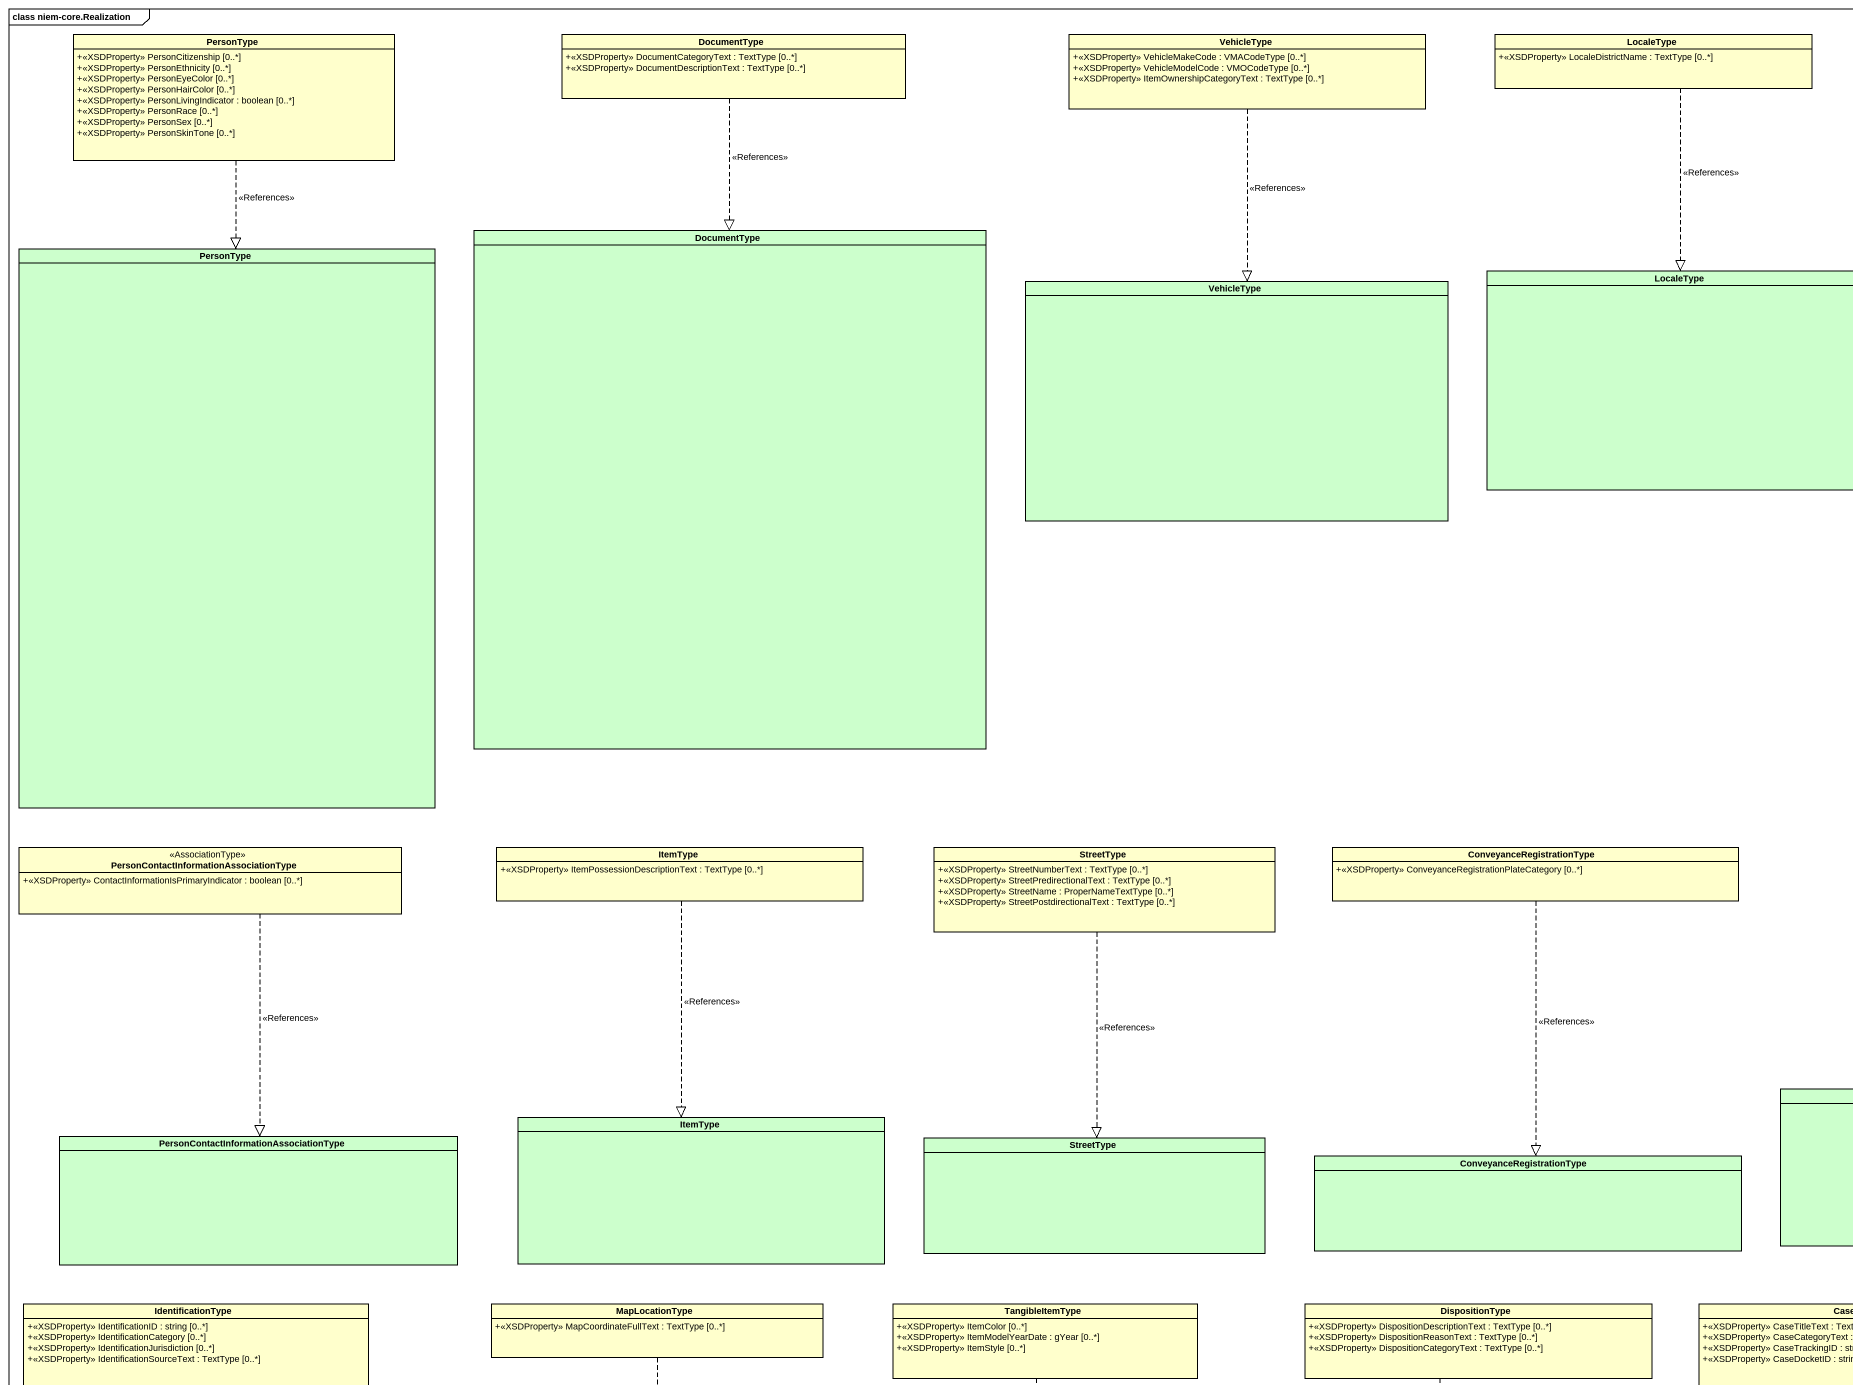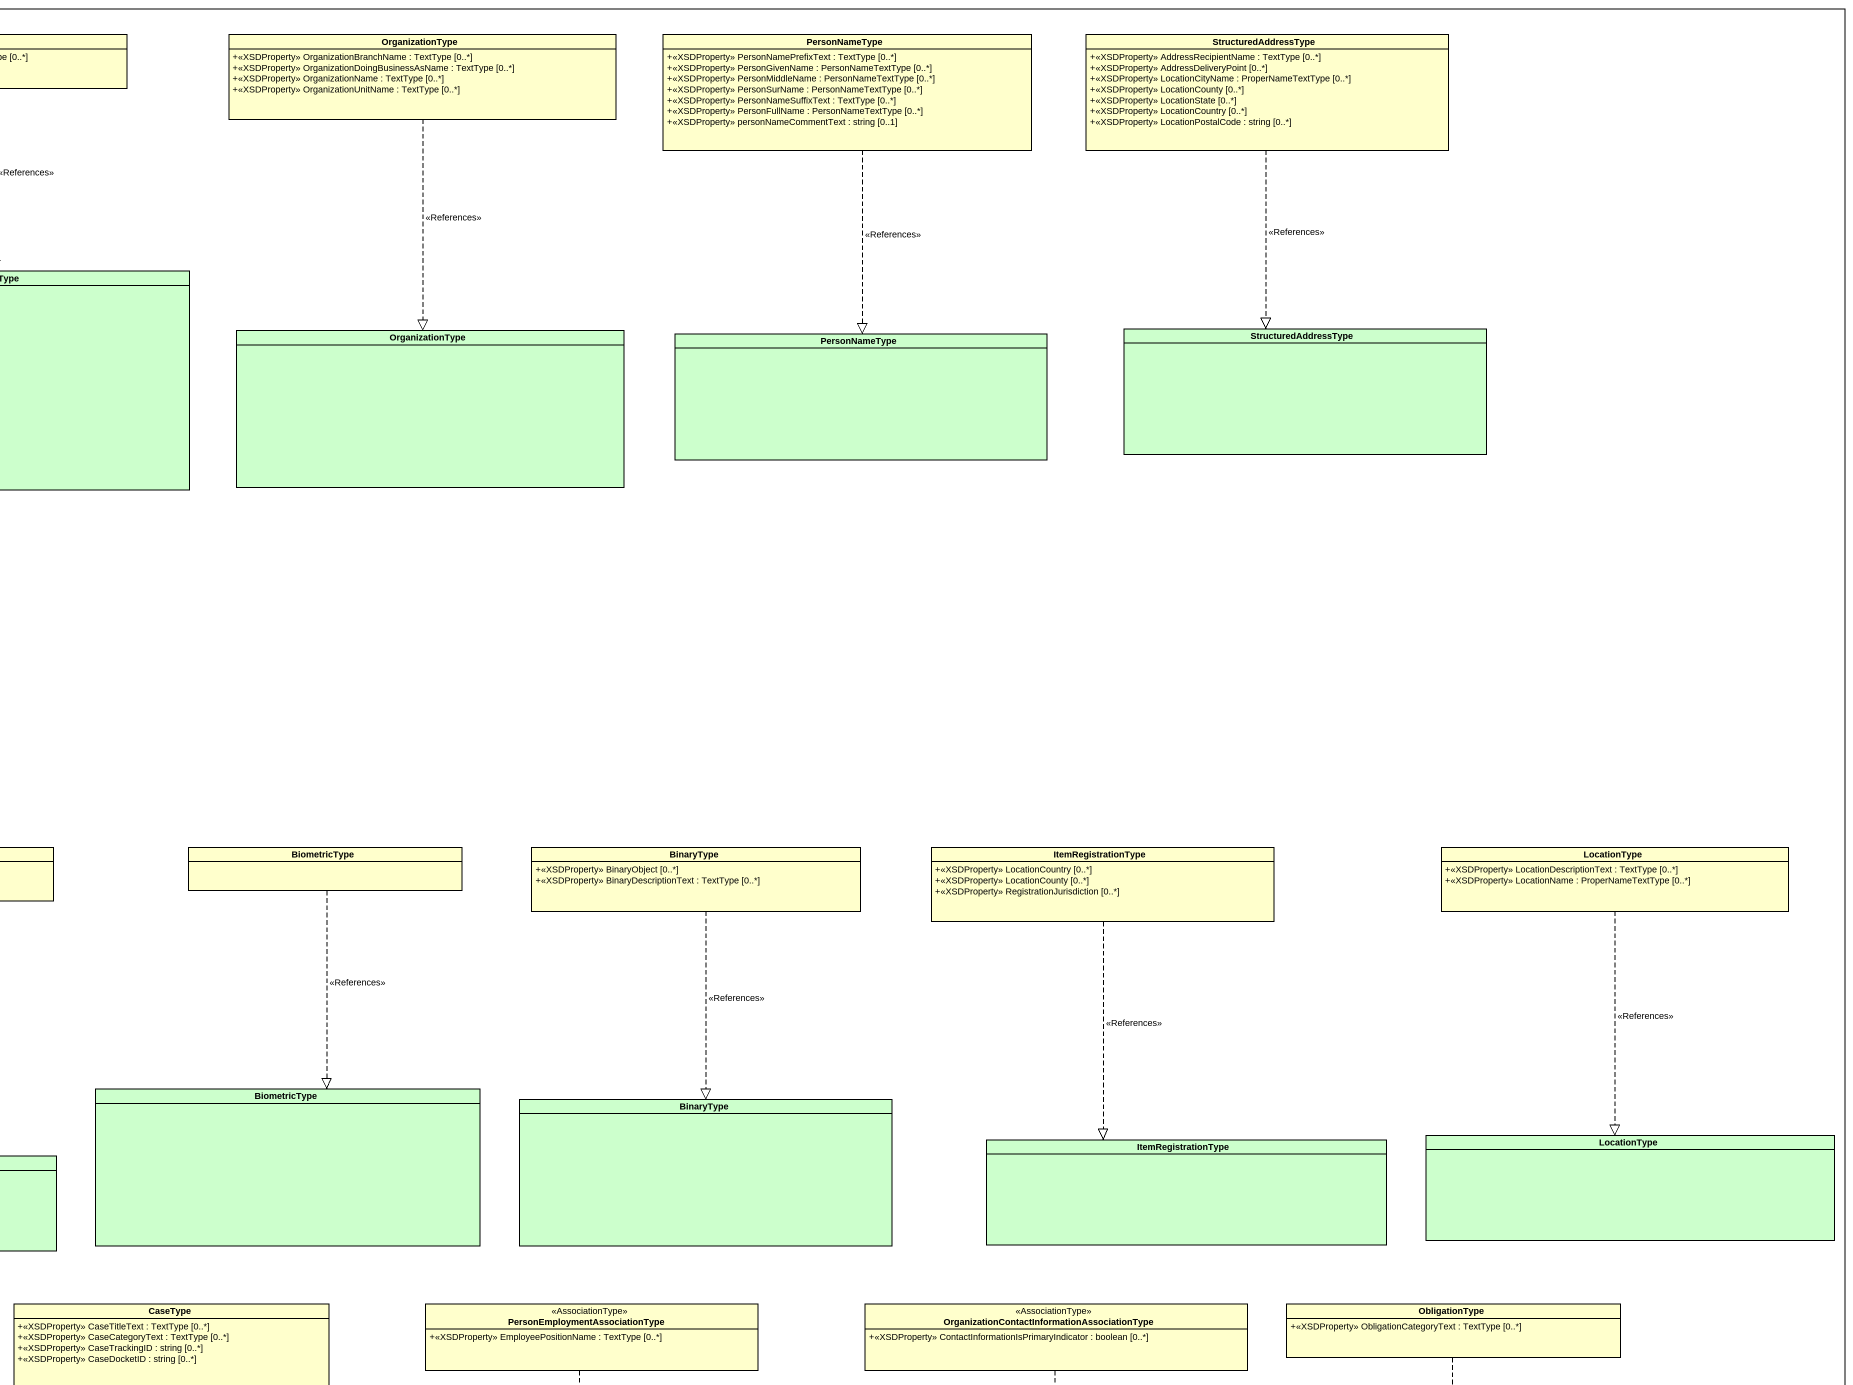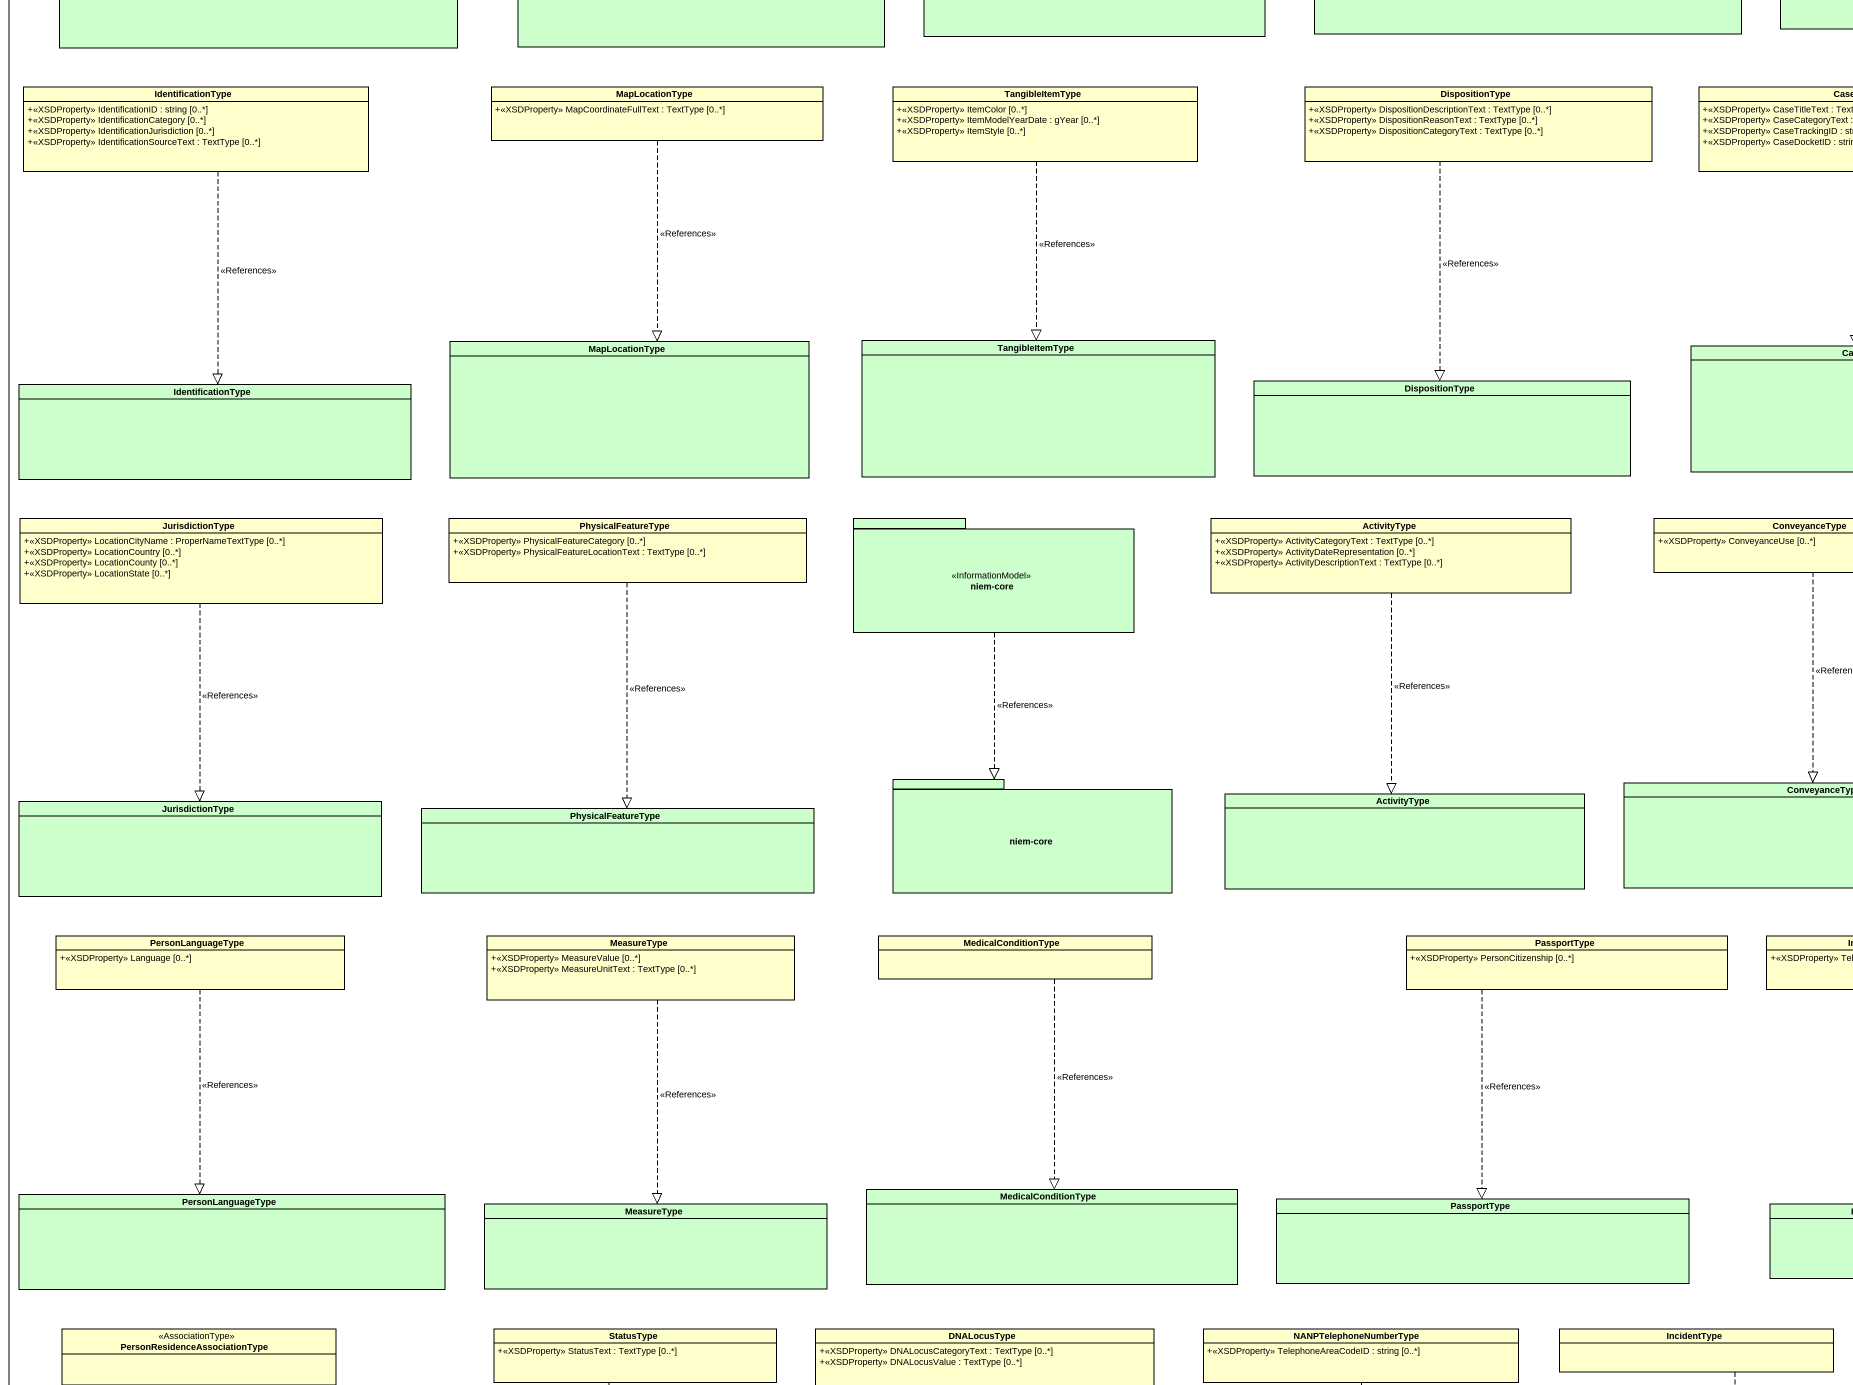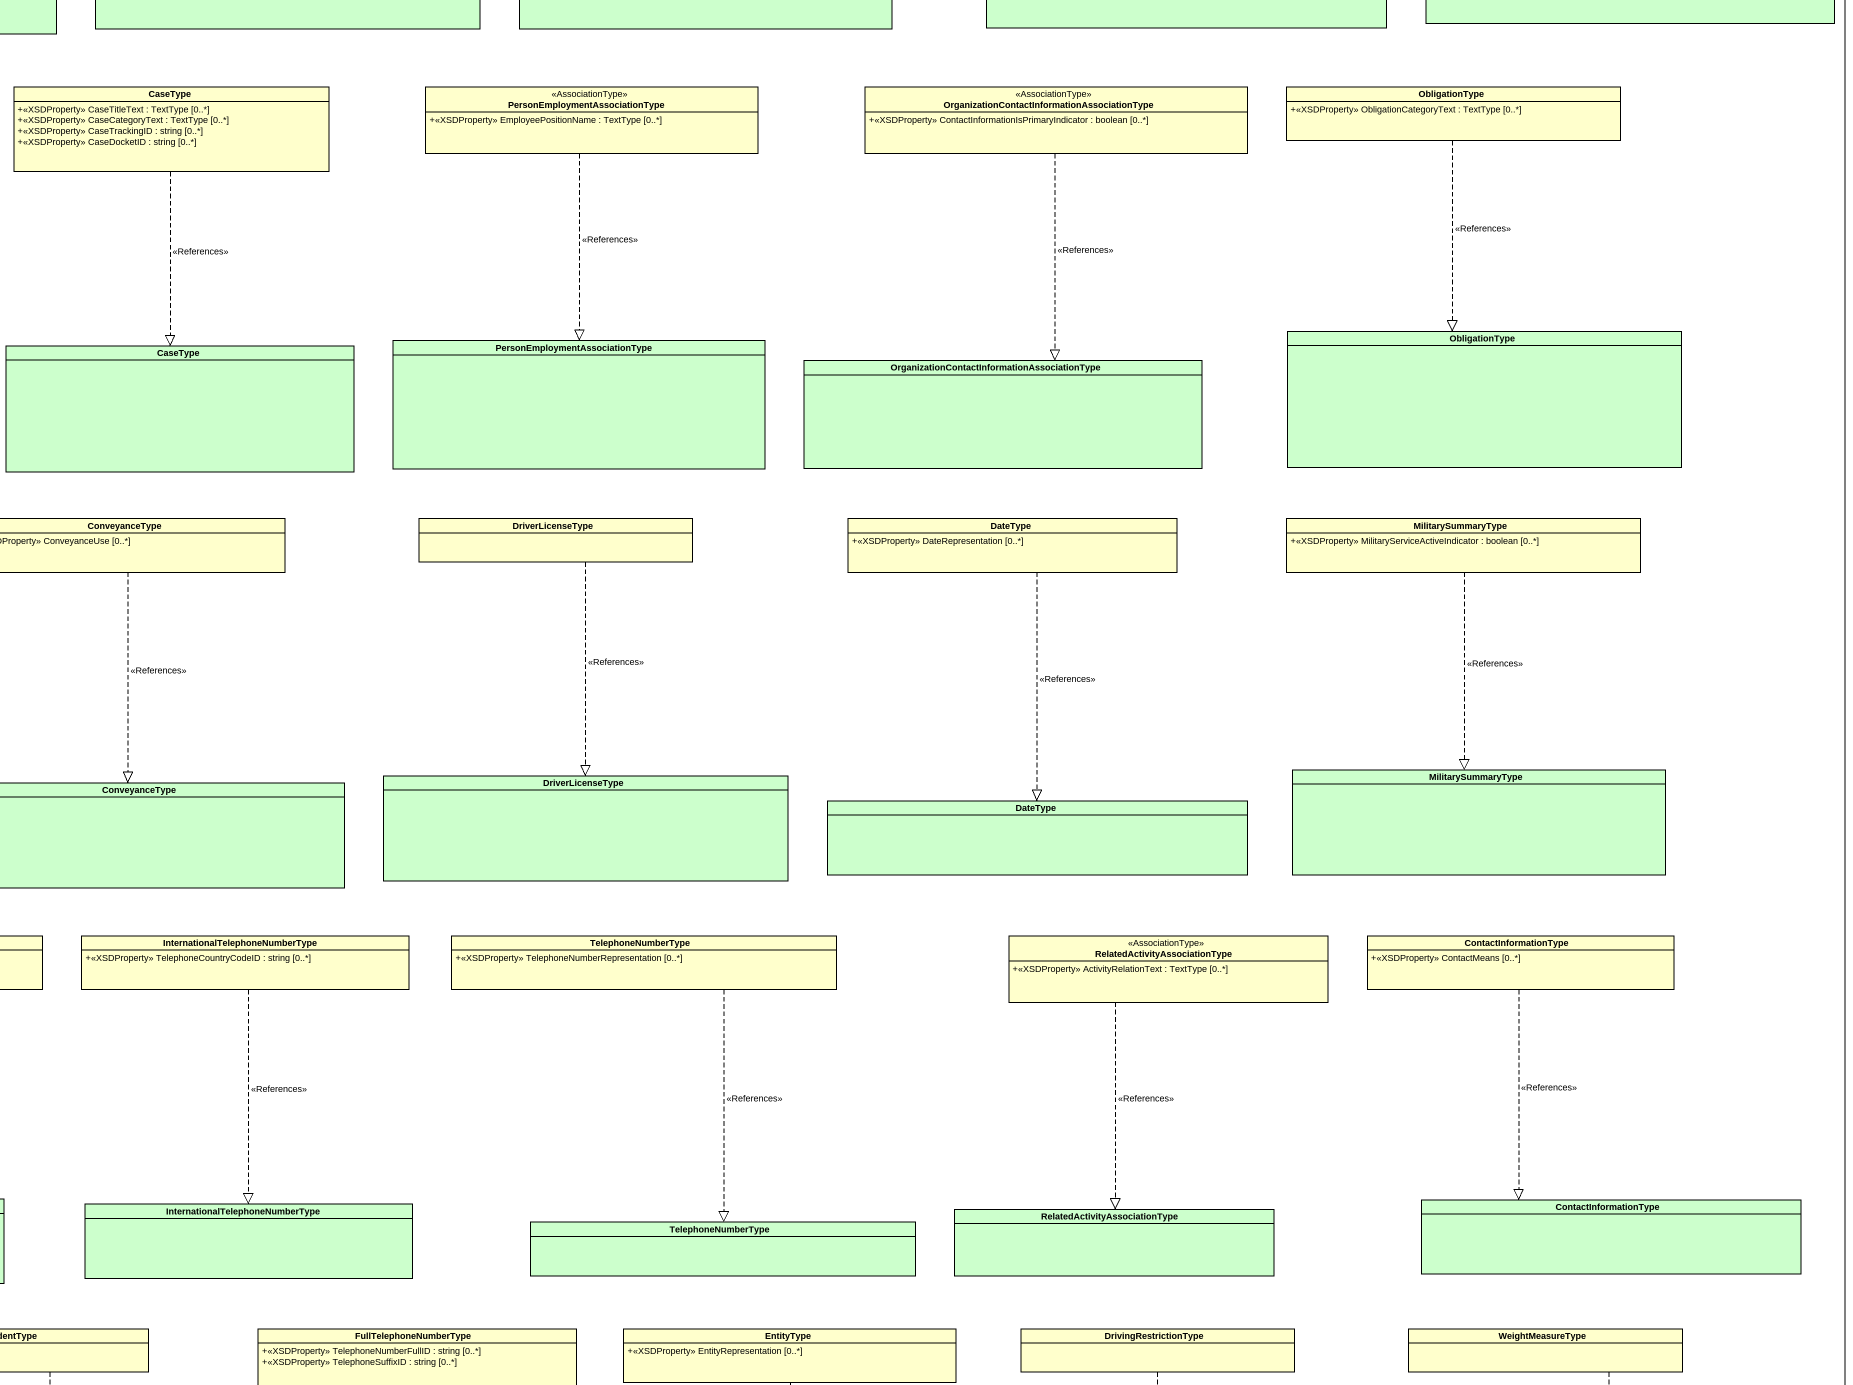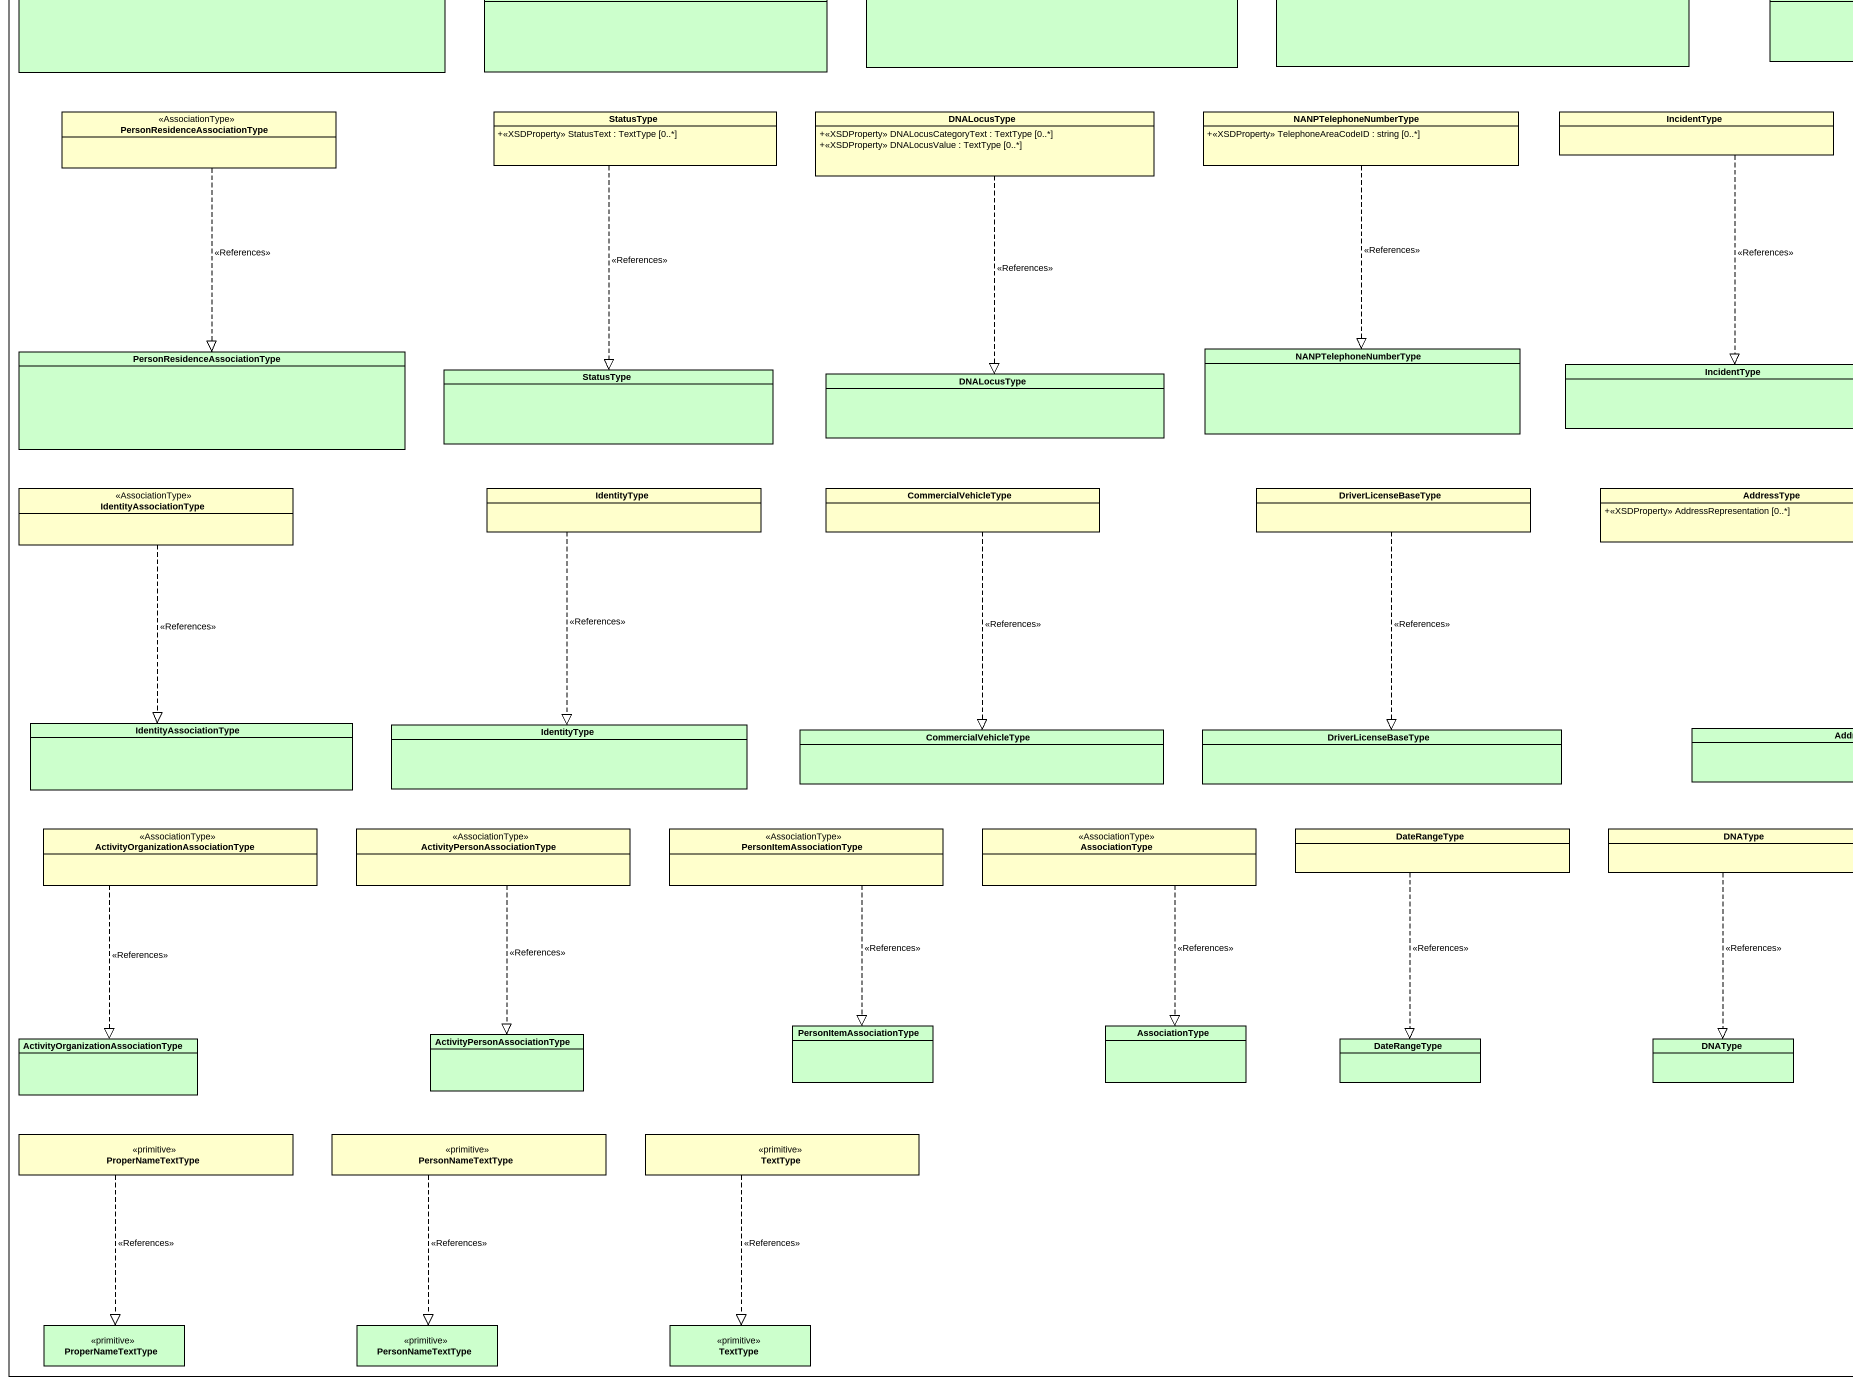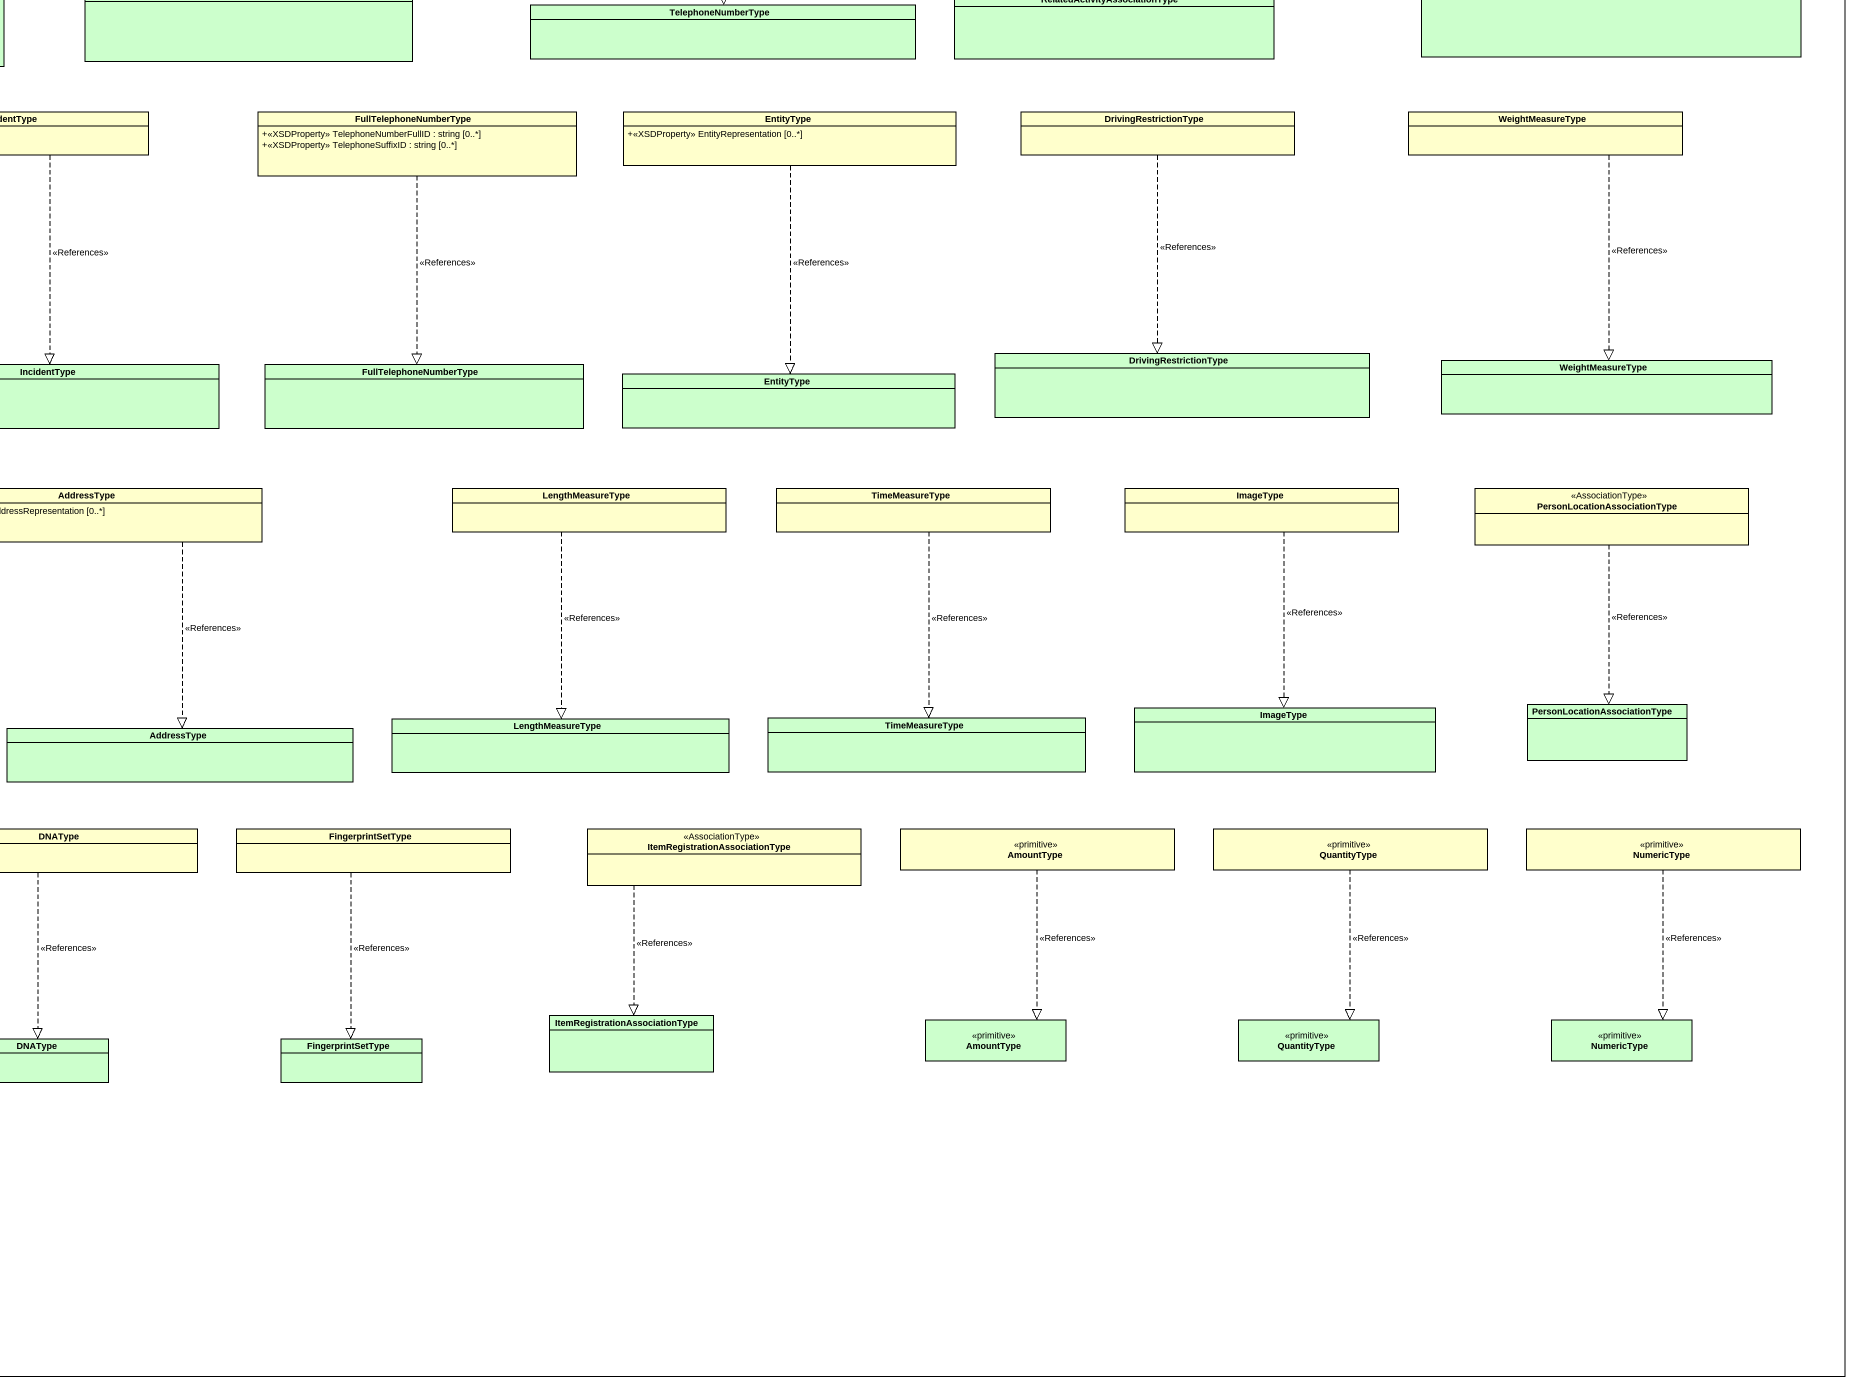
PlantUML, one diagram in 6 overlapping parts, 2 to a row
@startuml
mainframe class niem-core.Realization
hide circle
hide empty members
skinparam classAttributeIconSize 0
class PersonType {
  +<<XSDProperty>> PersonCitizenship [0..*]
  +<<XSDProperty>> PersonEthnicity [0..*]
  +<<XSDProperty>> PersonEyeColor [0..*]
  +<<XSDProperty>> PersonHairColor [0..*]
  +<<XSDProperty>> PersonLivingIndicator : boolean [0..*]
  +<<XSDProperty>> PersonRace [0..*]
  +<<XSDProperty>> PersonSex [0..*]
  +<<XSDProperty>> PersonSkinTone [0..*]
}
class DocumentType {
  +<<XSDProperty>> DocumentCategoryText : TextType [0..*]
  +<<XSDProperty>> DocumentDescriptionText : TextType [0..*]
}
class VehicleType {
  +<<XSDProperty>> VehicleMakeCode : VMACodeType [0..*]
  +<<XSDProperty>> VehicleModelCode : VMOCodeType [0..*]
  +<<XSDProperty>> ItemOwnershipCategoryText : TextType [0..*]
}
class LocaleType {
  +<<XSDProperty>> LocaleDistrictName : TextType [0..*]
}
class OrganizationType {
  +<<XSDProperty>> OrganizationBranchName : TextType [0..*]
  +<<XSDProperty>> OrganizationDoingBusinessAsName : TextType [0..*]
  +<<XSDProperty>> OrganizationName : TextType [0..*]
  +<<XSDProperty>> OrganizationUnitName : TextType [0..*]
}
class PersonNameType {
  +<<XSDProperty>> PersonNamePrefixText : TextType [0..*]
  +<<XSDProperty>> PersonGivenName : PersonNameTextType [0..*]
  +<<XSDProperty>> PersonMiddleName : PersonNameTextType [0..*]
  +<<XSDProperty>> PersonSurName : PersonNameTextType [0..*]
  +<<XSDProperty>> PersonNameSuffixText : TextType [0..*]
  +<<XSDProperty>> PersonFullName : PersonNameTextType [0..*]
  +<<XSDProperty>> personNameCommentText : string [0..1]
}
class StructuredAddressType {
  +<<XSDProperty>> AddressRecipientName : TextType [0..*]
  +<<XSDProperty>> AddressDeliveryPoint [0..*]
  +<<XSDProperty>> LocationCityName : ProperNameTextType [0..*]
  +<<XSDProperty>> LocationCounty [0..*]
  +<<XSDProperty>> LocationState [0..*]
  +<<XSDProperty>> LocationCountry [0..*]
  +<<XSDProperty>> LocationPostalCode : string [0..*]
}
class "DocumentType" as DocumentType_2 #CCFFCC
class "PersonType" as PersonType_2 #CCFFCC
class "VehicleType" as VehicleType_2 #CCFFCC
class "LocaleType" as LocaleType_2 #CCFFCC
class "OrganizationType" as OrganizationType_2 #CCFFCC
class "PersonNameType" as PersonNameType_2 #CCFFCC
class "StructuredAddressType" as StructuredAddressType_2 #CCFFCC
class "PersonContactInformationAssociationType" as PersonContactInformationAsso <<AssociationType>> {
  +<<XSDProperty>> ContactInformationIsPrimaryIndicator : boolean [0..*]
}
class ItemType {
  +<<XSDProperty>> ItemPossessionDescriptionText : TextType [0..*]
}
class StreetType {
  +<<XSDProperty>> StreetNumberText : TextType [0..*]
  +<<XSDProperty>> StreetPredirectionalText : TextType [0..*]
  +<<XSDProperty>> StreetName : ProperNameTextType [0..*]
  +<<XSDProperty>> StreetPostdirectionalText : TextType [0..*]
}
class ConveyanceRegistrationType {
  +<<XSDProperty>> ConveyanceRegistrationPlateCategory [0..*]
}
class BiometricType
class BinaryType {
  +<<XSDProperty>> BinaryObject [0..*]
  +<<XSDProperty>> BinaryDescriptionText : TextType [0..*]
}
class ItemRegistrationType {
  +<<XSDProperty>> LocationCountry [0..*]
  +<<XSDProperty>> LocationCounty [0..*]
  +<<XSDProperty>> RegistrationJurisdiction [0..*]
}
class LocationType {
  +<<XSDProperty>> LocationDescriptionText : TextType [0..*]
  +<<XSDProperty>> LocationName : ProperNameTextType [0..*]
}
class "BiometricType" as BiometricType_2 #CCFFCC
class "PersonContactInformationAssociationType" as PersonContactInformationAsso_2 #CCFFCC
class "ItemType" as ItemType_2 #CCFFCC
class "BinaryType" as BinaryType_2 #CCFFCC
class "LocationType" as LocationType_2 #CCFFCC
class "StreetType" as StreetType_2 #CCFFCC
class "ConveyanceRegistrationType" as ConveyanceRegistrationType_2 #CCFFCC
class "ItemRegistrationType" as ItemRegistrationType_2 #CCFFCC
class IdentificationType {
  +<<XSDProperty>> IdentificationID : string [0..*]
  +<<XSDProperty>> IdentificationCategory [0..*]
  +<<XSDProperty>> IdentificationJurisdiction [0..*]
  +<<XSDProperty>> IdentificationSourceText : TextType [0..*]
}
class MapLocationType {
  +<<XSDProperty>> MapCoordinateFullText : TextType [0..*]
}
class TangibleItemType {
  +<<XSDProperty>> ItemColor [0..*]
  +<<XSDProperty>> ItemModelYearDate : gYear [0..*]
  +<<XSDProperty>> ItemStyle [0..*]
}
class DispositionType {
  +<<XSDProperty>> DispositionDescriptionText : TextType [0..*]
  +<<XSDProperty>> DispositionReasonText : TextType [0..*]
  +<<XSDProperty>> DispositionCategoryText : TextType [0..*]
}
class CaseType {
  +<<XSDProperty>> CaseTitleText : TextType [0..*]
  +<<XSDProperty>> CaseCategoryText : TextType [0..*]
  +<<XSDProperty>> CaseTrackingID : string [0..*]
  +<<XSDProperty>> CaseDocketID : string [0..*]
}
class "PersonEmploymentAssociationType" as PersonEmploymentAssociationT <<AssociationType>> {
  +<<XSDProperty>> EmployeePositionName : TextType [0..*]
}
class "OrganizationContactInformationAssociationType" as OrganizationContactInformati <<AssociationType>> {
  +<<XSDProperty>> ContactInformationIsPrimaryIndicator : boolean [0..*]
}
class ObligationType {
  +<<XSDProperty>> ObligationCategoryText : TextType [0..*]
}
class "MapLocationType" as MapLocationType_2 #CCFFCC
class "TangibleItemType" as TangibleItemType_2 #CCFFCC
class "PersonEmploymentAssociationType" as PersonEmploymentAssociationT_2 #CCFFCC
class "ObligationType" as ObligationType_2 #CCFFCC
class "DispositionType" as DispositionType_2 #CCFFCC
class "CaseType" as CaseType_2 #CCFFCC
class "OrganizationContactInformationAssociationType" as OrganizationContactInformati_2 #CCFFCC
class "IdentificationType" as IdentificationType_2 #CCFFCC
class JurisdictionType {
  +<<XSDProperty>> LocationCityName : ProperNameTextType [0..*]
  +<<XSDProperty>> LocationCountry [0..*]
  +<<XSDProperty>> LocationCounty [0..*]
  +<<XSDProperty>> LocationState [0..*]
}
class PhysicalFeatureType {
  +<<XSDProperty>> PhysicalFeatureCategory [0..*]
  +<<XSDProperty>> PhysicalFeatureLocationText : TextType [0..*]
}
package "niem-core" as niem_core <<InformationModel>> #CCFFCC {
}
class ActivityType {
  +<<XSDProperty>> ActivityCategoryText : TextType [0..*]
  +<<XSDProperty>> ActivityDateRepresentation [0..*]
  +<<XSDProperty>> ActivityDescriptionText : TextType [0..*]
}
class ConveyanceType {
  +<<XSDProperty>> ConveyanceUse [0..*]
}
class DriverLicenseType
class DateType {
  +<<XSDProperty>> DateRepresentation [0..*]
}
class MilitarySummaryType {
  +<<XSDProperty>> MilitaryServiceActiveIndicator : boolean [0..*]
}
class "MilitarySummaryType" as MilitarySummaryType_2 #CCFFCC
class "JurisdictionType" as JurisdictionType_2 #CCFFCC
class "PhysicalFeatureType" as PhysicalFeatureType_2 #CCFFCC
package "niem-core" as niem_core_2 #CCFFCC {
}
class "ActivityType" as ActivityType_2 #CCFFCC
class "ConveyanceType" as ConveyanceType_2 #CCFFCC
class "DriverLicenseType" as DriverLicenseType_2 #CCFFCC
class "DateType" as DateType_2 #CCFFCC
class PersonLanguageType {
  +<<XSDProperty>> Language [0..*]
}
class MeasureType {
  +<<XSDProperty>> MeasureValue [0..*]
  +<<XSDProperty>> MeasureUnitText : TextType [0..*]
}
class MedicalConditionType
class PassportType {
  +<<XSDProperty>> PersonCitizenship [0..*]
}
class "InternationalTelephoneNumberType" as InternationalTelephoneNumber {
  +<<XSDProperty>> TelephoneCountryCodeID : string [0..*]
}
class TelephoneNumberType {
  +<<XSDProperty>> TelephoneNumberRepresentation [0..*]
}
class "RelatedActivityAssociationType" as RelatedActivityAssociationTy <<AssociationType>> {
  +<<XSDProperty>> ActivityRelationText : TextType [0..*]
}
class ContactInformationType {
  +<<XSDProperty>> ContactMeans [0..*]
}
class "PersonLanguageType" as PersonLanguageType_2 #CCFFCC
class "MedicalConditionType" as MedicalConditionType_2 #CCFFCC
class "MeasureType" as MeasureType_2 #CCFFCC
class "PassportType" as PassportType_2 #CCFFCC
class "InternationalTelephoneNumberType" as InternationalTelephoneNumber_2 #CCFFCC
class "TelephoneNumberType" as TelephoneNumberType_2 #CCFFCC
class "RelatedActivityAssociationType" as RelatedActivityAssociationTy_2 #CCFFCC
class "ContactInformationType" as ContactInformationType_2 #CCFFCC
class "PersonResidenceAssociationType" as PersonResidenceAssociationTy <<AssociationType>>
class StatusType {
  +<<XSDProperty>> StatusText : TextType [0..*]
}
class DNALocusType {
  +<<XSDProperty>> DNALocusCategoryText : TextType [0..*]
  +<<XSDProperty>> DNALocusValue : TextType [0..*]
}
class NANPTelephoneNumberType {
  +<<XSDProperty>> TelephoneAreaCodeID : string [0..*]
}
class IncidentType
class FullTelephoneNumberType {
  +<<XSDProperty>> TelephoneNumberFullID : string [0..*]
  +<<XSDProperty>> TelephoneSuffixID : string [0..*]
}
class EntityType {
  +<<XSDProperty>> EntityRepresentation [0..*]
}
class DrivingRestrictionType
class WeightMeasureType
class "PersonResidenceAssociationType" as PersonResidenceAssociationTy_2 #CCFFCC
class "NANPTelephoneNumberType" as NANPTelephoneNumberType_2 #CCFFCC
class "IncidentType" as IncidentType_2 #CCFFCC
class "FullTelephoneNumberType" as FullTelephoneNumberType_2 #CCFFCC
class "DrivingRestrictionType" as DrivingRestrictionType_2 #CCFFCC
class "WeightMeasureType" as WeightMeasureType_2 #CCFFCC
class "StatusType" as StatusType_2 #CCFFCC
class "DNALocusType" as DNALocusType_2 #CCFFCC
class "EntityType" as EntityType_2 #CCFFCC
class IdentityAssociationType <<AssociationType>>
class IdentityType
class CommercialVehicleType
class DriverLicenseBaseType
class AddressType {
  +<<XSDProperty>> AddressRepresentation [0..*]
}
class LengthMeasureType
class TimeMeasureType
class ImageType
class "PersonLocationAssociationType" as PersonLocationAssociationTyp <<AssociationType>>
class "ImageType" as ImageType_2 #CCFFCC
class "PersonLocationAssociationType" as PersonLocationAssociationTyp_2 #CCFFCC
class "IdentityAssociationType" as IdentityAssociationType_2 #CCFFCC
class "IdentityType" as IdentityType_2 #CCFFCC
class "CommercialVehicleType" as CommercialVehicleType_2 #CCFFCC
class "DriverLicenseBaseType" as DriverLicenseBaseType_2 #CCFFCC
class "AddressType" as AddressType_2 #CCFFCC
class "LengthMeasureType" as LengthMeasureType_2 #CCFFCC
class "TimeMeasureType" as TimeMeasureType_2 #CCFFCC
class "ActivityOrganizationAssociationType" as ActivityOrganizationAssociat <<AssociationType>>
class "ActivityPersonAssociationType" as ActivityPersonAssociationTyp <<AssociationType>>
class PersonItemAssociationType <<AssociationType>>
class AssociationType <<AssociationType>>
class DateRangeType
class DNAType
class FingerprintSetType
class "ItemRegistrationAssociationType" as ItemRegistrationAssociationT <<AssociationType>>
class AmountType <<primitive>>
class QuantityType <<primitive>>
class NumericType <<primitive>>
class "ItemRegistrationAssociationType" as ItemRegistrationAssociationT_2 #CCFFCC
class "AmountType" as AmountType_2 <<primitive>> #CCFFCC
class "QuantityType" as QuantityType_2 <<primitive>> #CCFFCC
class "NumericType" as NumericType_2 <<primitive>> #CCFFCC
class "ActivityOrganizationAssociationType" as ActivityOrganizationAssociat_2 #CCFFCC
class "ActivityPersonAssociationType" as ActivityPersonAssociationTyp_2 #CCFFCC
class "PersonItemAssociationType" as PersonItemAssociationType_2 #CCFFCC
class "AssociationType" as AssociationType_2 #CCFFCC
class "DateRangeType" as DateRangeType_2 #CCFFCC
class "DNAType" as DNAType_2 #CCFFCC
class "FingerprintSetType" as FingerprintSetType_2 #CCFFCC
class ProperNameTextType <<primitive>>
class PersonNameTextType <<primitive>>
class TextType <<primitive>>
class "ProperNameTextType" as ProperNameTextType_2 <<primitive>> #CCFFCC
class "PersonNameTextType" as PersonNameTextType_2 <<primitive>> #CCFFCC
class "TextType" as TextType_2 <<primitive>> #CCFFCC
PersonType ..|> PersonType_2 : <<References>>
DocumentType ..|> DocumentType_2 : <<References>>
VehicleType ..|> VehicleType_2 : <<References>>
LocaleType ..|> LocaleType_2 : <<References>>
OrganizationType ..|> OrganizationType_2 : <<References>>
PersonNameType ..|> PersonNameType_2 : <<References>>
StructuredAddressType ..|> StructuredAddressType_2 : <<References>>
PersonContactInformationAsso ..|> PersonContactInformationAsso_2 : <<References>>
ItemType ..|> ItemType_2 : <<References>>
StreetType ..|> StreetType_2 : <<References>>
ConveyanceRegistrationType ..|> ConveyanceRegistrationType_2 : <<References>>
BiometricType ..|> BiometricType_2 : <<References>>
BinaryType ..|> BinaryType_2 : <<References>>
ItemRegistrationType ..|> ItemRegistrationType_2 : <<References>>
LocationType ..|> LocationType_2 : <<References>>
IdentificationType ..|> IdentificationType_2 : <<References>>
MapLocationType ..|> MapLocationType_2 : <<References>>
TangibleItemType ..|> TangibleItemType_2 : <<References>>
DispositionType ..|> DispositionType_2 : <<References>>
CaseType ..|> CaseType_2 : <<References>>
PersonEmploymentAssociationT ..|> PersonEmploymentAssociationT_2 : <<References>>
OrganizationContactInformati ..|> OrganizationContactInformati_2 : <<References>>
ObligationType ..|> ObligationType_2 : <<References>>
JurisdictionType ..|> JurisdictionType_2 : <<References>>
PhysicalFeatureType ..|> PhysicalFeatureType_2 : <<References>>
niem_core ..|> niem_core_2 : <<References>>
ActivityType ..|> ActivityType_2 : <<References>>
ConveyanceType ..|> ConveyanceType_2 : <<References>>
DriverLicenseType ..|> DriverLicenseType_2 : <<References>>
DateType ..|> DateType_2 : <<References>>
MilitarySummaryType ..|> MilitarySummaryType_2 : <<References>>
PersonLanguageType ..|> PersonLanguageType_2 : <<References>>
MeasureType ..|> MeasureType_2 : <<References>>
MedicalConditionType ..|> MedicalConditionType_2 : <<References>>
PassportType ..|> PassportType_2 : <<References>>
InternationalTelephoneNumber ..|> InternationalTelephoneNumber_2 : <<References>>
TelephoneNumberType ..|> TelephoneNumberType_2 : <<References>>
RelatedActivityAssociationTy ..|> RelatedActivityAssociationTy_2 : <<References>>
ContactInformationType ..|> ContactInformationType_2 : <<References>>
PersonResidenceAssociationTy ..|> PersonResidenceAssociationTy_2 : <<References>>
StatusType ..|> StatusType_2 : <<References>>
DNALocusType ..|> DNALocusType_2 : <<References>>
NANPTelephoneNumberType ..|> NANPTelephoneNumberType_2 : <<References>>
IncidentType ..|> IncidentType_2 : <<References>>
FullTelephoneNumberType ..|> FullTelephoneNumberType_2 : <<References>>
EntityType ..|> EntityType_2 : <<References>>
DrivingRestrictionType ..|> DrivingRestrictionType_2 : <<References>>
WeightMeasureType ..|> WeightMeasureType_2 : <<References>>
IdentityAssociationType ..|> IdentityAssociationType_2 : <<References>>
IdentityType ..|> IdentityType_2 : <<References>>
CommercialVehicleType ..|> CommercialVehicleType_2 : <<References>>
DriverLicenseBaseType ..|> DriverLicenseBaseType_2 : <<References>>
AddressType ..|> AddressType_2 : <<References>>
LengthMeasureType ..|> LengthMeasureType_2 : <<References>>
TimeMeasureType ..|> TimeMeasureType_2 : <<References>>
ImageType ..|> ImageType_2 : <<References>>
PersonLocationAssociationTyp ..|> PersonLocationAssociationTyp_2 : <<References>>
ActivityOrganizationAssociat ..|> ActivityOrganizationAssociat_2 : <<References>>
ActivityPersonAssociationTyp ..|> ActivityPersonAssociationTyp_2 : <<References>>
PersonItemAssociationType ..|> PersonItemAssociationType_2 : <<References>>
AssociationType ..|> AssociationType_2 : <<References>>
DateRangeType ..|> DateRangeType_2 : <<References>>
DNAType ..|> DNAType_2 : <<References>>
FingerprintSetType ..|> FingerprintSetType_2 : <<References>>
ItemRegistrationAssociationT ..|> ItemRegistrationAssociationT_2 : <<References>>
AmountType ..|> AmountType_2 : <<References>>
QuantityType ..|> QuantityType_2 : <<References>>
NumericType ..|> NumericType_2 : <<References>>
ProperNameTextType ..|> ProperNameTextType_2 : <<References>>
PersonNameTextType ..|> PersonNameTextType_2 : <<References>>
TextType ..|> TextType_2 : <<References>>
@enduml
